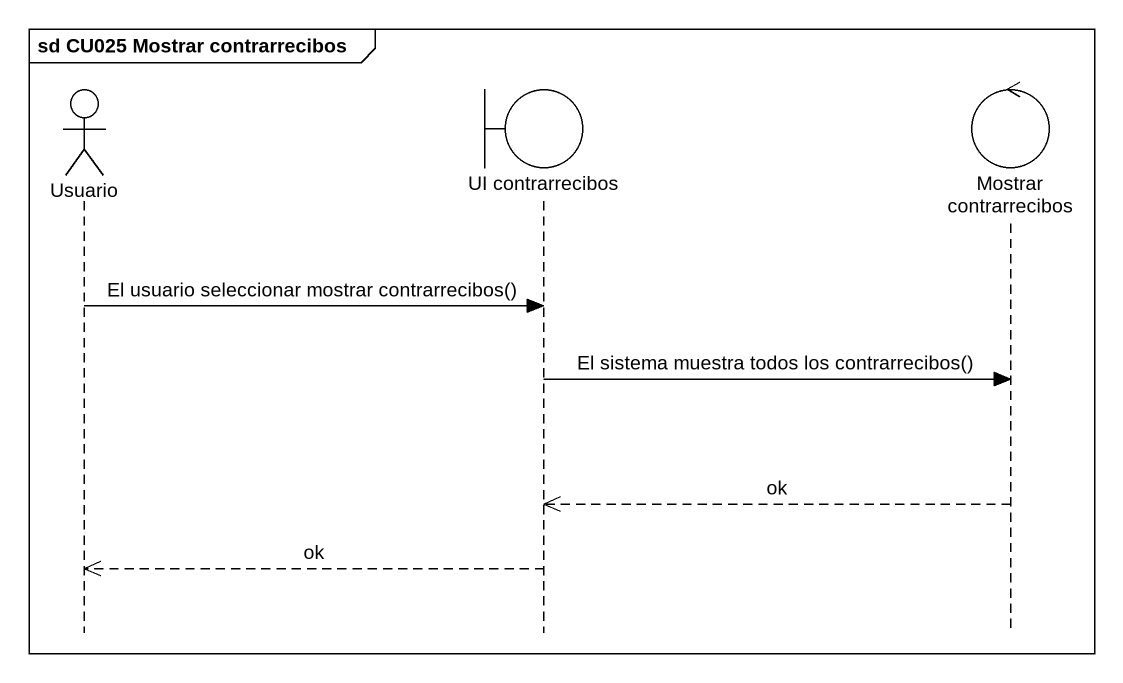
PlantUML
@startuml
mainframe sd CU025 Mostrar contrarrecibos
hide footbox
actor Usuario
boundary "UI contrarrecibos" as UI_contrarrecibos
control "Mostrar contrarrecibos" as Mostrar_contrarrecibos

Usuario -> UI_contrarrecibos : El usuario seleccionar mostrar contrarrecibos()
UI_contrarrecibos -> Mostrar_contrarrecibos : El sistema muestra todos los contrarrecibos()
Mostrar_contrarrecibos -->> UI_contrarrecibos : ok
UI_contrarrecibos -->> Usuario : ok
@enduml
